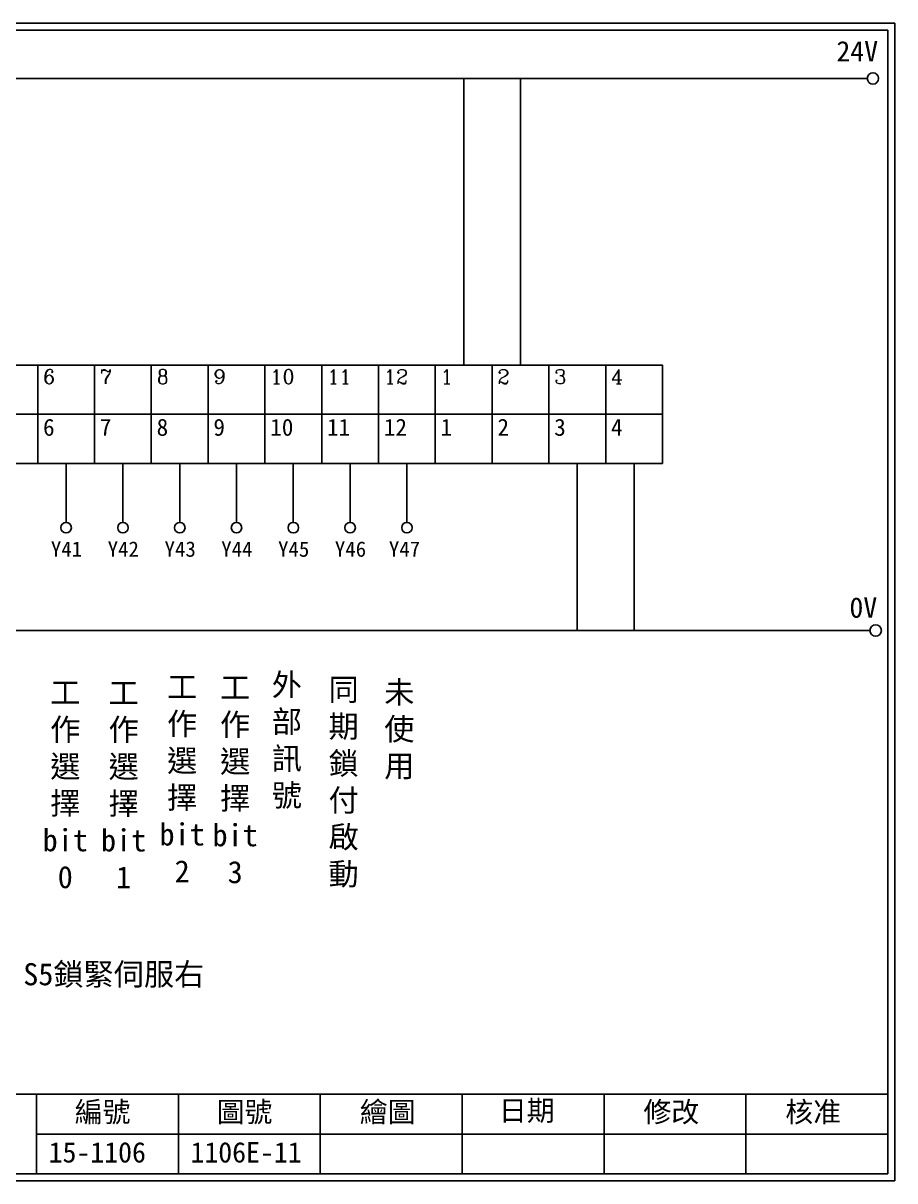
# Model space of a CAD drawing. Extents: x 926 to 1213, y -211 to -7.
# Drawn here: x 1059.1 to 1212.7, y -211.2 to -7.2 of the extents above; entities that cross this region are included whole.
import ezdxf

# ---------------------------------------------------------------- set-up
doc = ezdxf.new("R2010")
doc.units = 0
doc.layers.get('0').update_dxf_attribs({"linetype": 'CONTINUOUS'})
doc.layers.add('圖框層', color=7, linetype='CONTINUOUS')
doc.layers.add('標尺寸層', color=3, linetype='CONTINUOUS')
doc.styles.add('CNS', font='romanc.shx', dxfattribs={"bigfont": 'chineset.shx'})
doc.styles.add('STSL', font='kaiu.ttf')

msp = doc.modelspace()

# ---------------------------------------------------------------- linework, layer by layer
for p, q in [((1136.76, -67.49), (1136.76, -16.99)), ((1146.77, -67.49), (1146.77, -16.99)), ((1066.69, -84.81), (1066.69, -95.22)), ((1076.7, -84.81), (1076.7, -95.22)), ((1086.72, -84.81), (1086.72, -95.22)), ((1096.72, -84.81), (1096.72, -95.22)), ((1106.73, -84.81), (1106.73, -95.22)), ((1116.74, -84.81), (1116.74, -95.22)), ((1126.75, -84.81), (1126.75, -95.22)), ((1156.78, -84.81), (1156.78, -114.26)), ((1166.79, -84.81), (1166.79, -114.26))]:
    msp.add_line(p, q)
for points in [[(1051.67, -67.49), (1061.68, -67.49), (1061.68, -76.15), (1051.67, -76.15)], [(1061.68, -67.49), (1071.69, -67.49), (1071.69, -76.15), (1061.68, -76.15)], [(1071.69, -67.49), (1081.7, -67.49), (1081.7, -76.15), (1071.69, -76.15)], [(1081.7, -67.49), (1091.71, -67.49), (1091.71, -76.15), (1081.7, -76.15)], [(1091.71, -67.49), (1101.72, -67.49), (1101.72, -76.15), (1091.71, -76.15)], [(1101.72, -67.49), (1111.73, -67.49), (1111.73, -76.15), (1101.72, -76.15)], [(1111.73, -67.49), (1121.74, -67.49), (1121.74, -76.15), (1111.73, -76.15)], [(1121.74, -67.49), (1131.75, -67.49), (1131.75, -76.15), (1121.74, -76.15)], [(1131.75, -67.49), (1141.76, -67.49), (1141.76, -76.15), (1131.75, -76.15)], [(1141.76, -67.49), (1151.77, -67.49), (1151.77, -76.15), (1141.76, -76.15)], [(1151.77, -67.49), (1161.78, -67.49), (1161.78, -76.15), (1151.77, -76.15)], [(1161.78, -67.49), (1171.79, -67.49), (1171.79, -76.15), (1161.78, -76.15)], [(1051.67, -76.15), (1061.68, -76.15), (1061.68, -84.81), (1051.67, -84.81)], [(1061.68, -76.15), (1071.69, -76.15), (1071.69, -84.81), (1061.68, -84.81)], [(1071.69, -76.15), (1081.7, -76.15), (1081.7, -84.81), (1071.69, -84.81)], [(1081.7, -76.15), (1091.71, -76.15), (1091.71, -84.81), (1081.7, -84.81)], [(1091.71, -76.15), (1101.72, -76.15), (1101.72, -84.81), (1091.71, -84.81)], [(1101.72, -76.15), (1111.73, -76.15), (1111.73, -84.81), (1101.72, -84.81)], [(1111.73, -76.15), (1121.74, -76.15), (1121.74, -84.81), (1111.73, -84.81)], [(1121.74, -76.15), (1131.75, -76.15), (1131.75, -84.81), (1121.74, -84.81)], [(1131.75, -76.15), (1141.76, -76.15), (1141.76, -84.81), (1131.75, -84.81)], [(1141.76, -76.15), (1151.77, -76.15), (1151.77, -84.81), (1141.76, -84.81)], [(1151.77, -76.15), (1161.78, -76.15), (1161.78, -84.81), (1151.77, -84.81)], [(1161.78, -76.15), (1171.79, -76.15), (1171.79, -84.81), (1161.78, -84.81)]]:
    msp.add_lwpolyline(points, close=True)
for centre in [(1208.88, -16.99), (1209.36, -114.26)]:
    msp.add_circle(centre, 1)
at = {"layer": '圖框層', "color": 7}
for p, q in [((1212.74, -7.25), (925.74, -7.25)), ((1212.74, -211.22), (1212.74, -7.25)), ((1211.49, -8.5), (926.99, -8.5)), ((1211.49, -209.97), (1211.49, -8.5)), ((926.99, -195.97), (1211.49, -195.97)), ((1061.49, -209.97), (1061.49, -195.97)), ((1086.49, -209.97), (1086.49, -195.97)), ((1111.49, -209.97), (1111.49, -195.97)), ((1136.49, -209.97), (1136.49, -195.97)), ((1161.49, -209.97), (1161.49, -195.97)), ((1186.49, -209.97), (1186.49, -195.97)), ((1061.49, -202.97), (1211.49, -202.97)), ((926.99, -209.97), (1211.49, -209.97)), ((925.74, -211.22), (1212.74, -211.22))]:
    msp.add_line(p, q, dxfattribs=at)
at = {"layer": '標尺寸層', "color": 7}
for p, q in [((930.28, -16.99), (1207.88, -16.99)), ((930.49, -114.26), (1208.36, -114.26))]:
    msp.add_line(p, q, dxfattribs=at)
for centre in [(1066.69, -96.14), (1076.7, -96.14), (1086.72, -96.14), (1096.72, -96.14), (1106.73, -96.14), (1116.74, -96.14), (1126.75, -96.14)]:
    msp.add_circle(centre, 0.92, dxfattribs=at)

# ---------------------------------------------------------------- texts
at = {"width": 8.2913, "attachment_point": 1}
for s, insert, char_height in [('{\\Fromanc,chineset|c136;6}', (1062.62, -68.29), 2.5), ('{\\Fromanc,chineset|c136;7}', (1072.63, -68.29), 2.5), ('{\\Fromanc,chineset|c136;8}', (1082.64, -68.29), 2.5), ('{\\Fromanc,chineset|c136;9}', (1092.65, -68.29), 2.5), ('{\\Fromanc,chineset|c136;10}', (1102.66, -68.29), 2.5), ('{\\Fromanc,chineset|c136;11}', (1112.67, -68.29), 2.5), ('{\\Fromanc,chineset|c136;12}', (1122.68, -68.29), 2.5), ('{\\Fromanc,chineset|c136;1}', (1132.69, -68.29), 2.5), ('{\\Fromanc,chineset|c136;2}', (1142.7, -68.29), 2.5), ('{\\Fromanc,chineset|c136;3}', (1152.71, -68.29), 2.5), ('{\\Fromanc,chineset|c136;4}', (1162.72, -68.29), 2.5), ('6', (1062.62, -76.95), 3), ('7', (1072.63, -76.95), 3), ('8', (1082.64, -76.95), 3), ('9', (1092.65, -76.95), 3), ('10', (1102.66, -76.95), 3), ('11', (1112.67, -76.95), 3), ('12', (1122.68, -76.95), 3), ('1', (1132.69, -76.95), 3), ('2', (1142.7, -76.95), 3), ('3', (1152.71, -76.95), 3), ('4', (1162.72, -76.95), 3)]:
    msp.add_mtext(s, dxfattribs=dict(at, insert=insert, char_height=char_height))
at = {"layer": '圖框層', "color": 4, "style": 'STSL'}
for s, height, p in [('24V', 3.6, (1202.44, -14)), ('Y41', 2.7, (1064, -101.26)), ('Y42', 2.7, (1074.01, -101.26)), ('Y43', 2.7, (1084.04, -101.26)), ('Y44', 2.7, (1094.03, -101.26)), ('Y45', 2.7, (1104.04, -101.26)), ('Y46', 2.7, (1114.05, -101.26)), ('Y47', 2.7, (1123.57, -101.26)), ('0V', 3.6, (1204.74, -112.01)), ('編號', 3.6, (1068.21, -200.88)), ('圖號', 3.6, (1093.21, -200.88)), ('繪圖', 3.6, (1118.44, -200.88)), ('日期', 3.6, (1142.96, -200.63)), ('修改', 3.6, (1168.44, -200.88)), ('核准', 3.6, (1193.44, -200.88)), ('15-1106', 3.6, (1063.61, -207.99)), ('1106E-11', 3.6, (1088.61, -207.99))]:
    msp.add_text(s, height=height, dxfattribs=at).set_placement(p)
at = {"layer": '標尺寸層', "color": 7, "char_height": 3.9, "attachment_point": 5, "style": 'CNS'}
for s, insert, width in [('{\\fDFKai-SB|b0|i0|c136|p65;工作選擇bit\\P2}', (1087.14, -140.43), 8.6627), ('{\\fDFKai-SB|b0|i0|c136|p65;外部訊號}', (1105.59, -133.77), 8.6627), ('{\\fDFKai-SB|b0|i0|c136|p65;工作選擇bit\\P0}', (1066.54, -141.48), 8.6627), ('{\\fDFKai-SB|b0|i0|c136|p65;工作選擇bit\\P1}', (1076.83, -141.48), 8.6627), ('{\\fDFKai-SB|b0|i0|c136|p65;工作選擇bit\\P3}', (1096.48, -140.6), 8.6627), ('{\\fDFKai-SB|b0|i0|c136|p65;同期鎖付啟動}', (1115.6, -141.13), 8.6627), ('{\\fDFKai-SB|b0|i0|c136|p65;未使用}', (1125.41, -131.84), 8.6627), ('{\\fDFKai-SB|b0|i0|c136|p65;S5鎖緊伺服右}', (1075.09, -175.04), 47.1959)]:
    msp.add_mtext(s, dxfattribs=dict(at, insert=insert, width=width))

doc.saveas('drawing.dxf')
